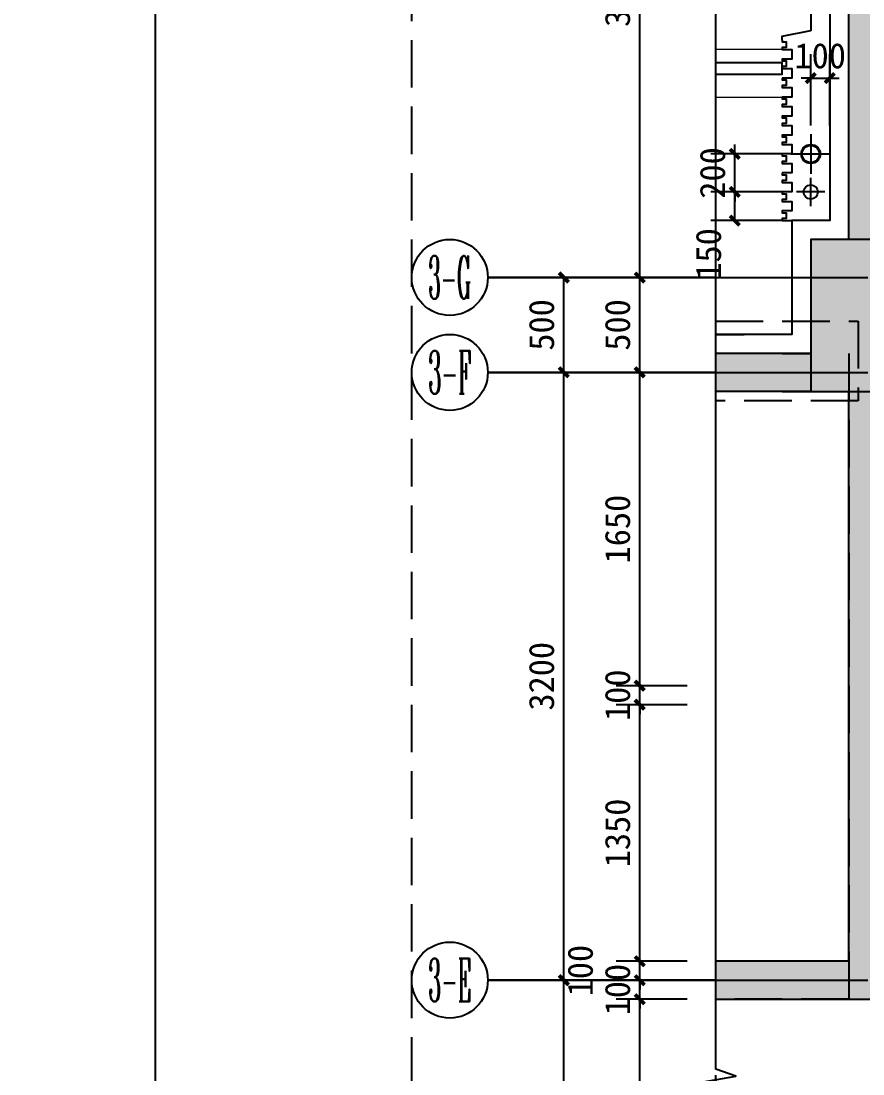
# Model space of a CAD drawing. Extents: x -10817 to 167545, y 26551 to 157048.
# Drawn here: x 25243 to 29675, y 51232 to 56776 of the extents above; entities that cross this region are included whole.
import ezdxf
from ezdxf.enums import TextEntityAlignment as Align
from ezdxf.xclip import XClip

# ---------------------------------------------------------------- set-up
doc = ezdxf.new("R2010")
doc.units = 0
doc.header["$LTSCALE"] = 1000
doc.header["$MEASUREMENT"] = 0
doc.header["$XCLIPFRAME"] = 0
doc.linetypes.add('DASH', pattern=[0.35, 0.25, -0.1])
doc.linetypes.add('DOTE', pattern=[2.42, 2, -0.2, 0.02, -0.2])
doc.layers.get('Defpoints').update_dxf_attribs({"color": 30, "linetype": 'DASH'})
for name, color, linetype in [('$0$A-DRAN-SYMB', 243, 'Continuous'), ('125-J-MC$0$A-DOOR', 51, 'Continuous'), ('125-J-MC$0$A-FLOR-HRAL', 71, 'Continuous'), ('125-J-MC$0$A-WALL-CONC', 9, 'Continuous'), ('125-J-MC$0$A-WALL-INSL', 241, 'Continuous'), ('125-北侧门头$0$125-北侧门头$0$A-00-HX-113-wall-01Y$0$HRAL', 31, 'Continuous'), ('125-墙体$0$125-墙体$0$A-COLU-CONC-HATC', 204, 'Continuous'), ('125-墙体$0$125-墙体$0$A-WALL-CONC', 9, 'Continuous'), ('125-核心筒-首层南入$0$A-COLU-CONC', 7, 'Continuous'), ('125-核心筒-首层南入$0$A-COLU-CONC-HATC', 204, 'Continuous'), ('125-核心筒-首层南入$0$A-WALL-CONC', 9, 'Continuous'), ('125-核心筒-首层南入$0$A-WALL-INSL', 241, 'Continuous'), ('3#楼首层线脚$0$A-FLOR-HRAL', 71, 'Continuous'), ('A-ANNO-AXIS-CIRC', 3, 'Continuous'), ('A-ANNO-AXIS-TEXT', 7, 'Continuous'), ('A-ANNO-DIMS', 3, 'Continuous'), ('A-ANNO-DOTE', 10, 'DOTE'), ('A-ANNO-SYMB', 3, 'Continuous'), ('A-DRAN-SYMB', 243, 'Continuous'), ('AXIS_TEXT', 7, 'Continuous'), ('PUB_HATCH', 8, 'Continuous')]:
    doc.layers.add(name, color=color, linetype=linetype)
doc.layers.add('3#楼首层线脚$0$A-00-15-1#-PM-2F$0$00-装饰-看', color=46, linetype='Continuous', lineweight=5)
doc.styles.add('_TCH_AXIS', font='COMPLEX', dxfattribs={"bigfont": 'GBCBIG'})
doc.styles.add('_TCH_DIM_T3', font='')
doc.styles.add('COMPLEX', font='COMPLEX')
doc.styles.get('_TCH_DIM_T3').set_extended_font_data('SimSun')
doc.dimstyles.new('_TCH_ARCH&&50', dxfattribs={"dimtxt": 132.911392, "dimasz": 50, "dimexe": 125, "dimexo": 150, "dimgap": 50, "dimtad": 1, "dimdec": 0, "dimzin": 0, "dimdsep": 46, "dimtxsty": '_TCH_DIM_T3', "dimblk": 'ARCHTICK', "dimcen": 0.09, "dimclrt": 7, "dimazin": 2, "dimtfac": 1, "dimtdec": 0, "dimtix": 1, "dimtmove": 2, "dimatfit": 3, "dimfxl": 50, "dimtolj": 1, "dimtzin": 0, "dimarcsym": 0})

# ---------------------------------------------------------------- blocks, each defined once
blk = doc.blocks.new('125-J-MC$0$$TCHSYS$WIN2D')
for p, q in [((-0.5, 0.5), (0.5, 0.5)), ((-0.5, 0.5), (-0.5, -0.5)), ((0.5, 0.5), (0.5, -0.5)), ((0.5, 0.1667), (-0.5, 0.1667)), ((0.5, -0.1667), (-0.5, -0.1667)), ((-0.5, -0.5), (0.5, -0.5))]:
    blk.add_line(p, q)
blk = doc.blocks.new('125-J-MC')
at = {"layer": '125-J-MC$0$A-FLOR-HRAL'}
blk.add_lwpolyline([(6300, -50), (7800, -50), (7800, -100), (6300, -100)], close=True, dxfattribs=at)
at = {"layer": '125-J-MC$0$A-WALL-CONC'}
for p, q in [((6300, 100), (6300, -100)), ((7800, 100), (7800, -100))]:
    blk.add_line(p, q, dxfattribs=at)
at = {"layer": '125-J-MC$0$A-WALL-INSL'}
for points in [[(5300, 100), (5300, 220), (6100, 220), (6100, 200), (6300, 200), (6300, 100)], [(7800, 100), (7800, 200), (8050, 200)]]:
    blk.add_lwpolyline(points, dxfattribs=at)
at = {"layer": '125-J-MC$0$A-DOOR', "xscale": -1500.000000000437, "yscale": 300, "zscale": 300, "rotation": 180}
blk.add_blockref('125-J-MC$0$$TCHSYS$WIN2D', (7050, 50), dxfattribs=at)
blk = doc.blocks.new('125-J-MC-首层')
at = {"layer": 'Defpoints'}
blk.add_lwpolyline([(8650, 270), (8650, -150), (6999.8, -150), (6999.8, -12200), (-250, -12200), (-250, 270)], close=True, dxfattribs=at)
ref = blk.add_blockref('125-J-MC', (0, 0))
XClip(ref).set_block_clipping_path([(8650, 270), (8650, -150), (6999.7500000003, -150), (6999.7500000004, -12200), (-250, -12200), (-250, 270)])
blk = doc.blocks.new('125-墙体')
at = {"layer": '125-墙体$0$125-墙体$0$A-COLU-CONC-HATC'}
for points in [[(8400, -100), (8400, 100), (7800, 100), (7800, -100)], [(8600, -3100), (6950, -3100), (6950, -3300), (8600, -3300)]]:
    blk.add_hatch(color=256, dxfattribs=at).paths.add_polyline_path(points)
at = {"layer": '125-墙体$0$125-墙体$0$A-WALL-CONC'}
for p, q in [((8400, 100), (7800, 100)), ((8400, -100), (7800, -100)), ((8600, -3100), (6950, -3100)), ((6950, -3300), (8600, -3300))]:
    blk.add_line(p, q, dxfattribs=at)
at = {"layer": 'Defpoints'}
blk.add_lwpolyline([(8600, 100), (8600, -3300), (7850, -3300), (7850, -4700), (9150, -4700), (9150, -7200), (10350, -7200), (10350, -11200)], dxfattribs=at)
blk = doc.blocks.new('125-北侧门头')
at = {"layer": '125-北侧门头$0$125-北侧门头$0$A-00-HX-113-wall-01Y$0$HRAL'}
for points in [[(-200, 300), (-300, 300), (-300, -1800)], [(-450, -1850), (-450, -1850), (-450, -1830), (-300, -1800), (-300, -1800)], [(-450, -1850), (-450, -1860), (-430, -1860), (-430, -1890), (-450, -1890), (-450, -1900), (-400, -1900), (-400, -1950), (-450, -1950), (-450, -1960), (-430, -1960), (-430, -1990), (-450, -1990), (-450, -2000), (-400, -2000), (-400, -2050), (-450, -2050)], [(-450, -2050), (-450, -2060), (-430, -2060), (-430, -2090), (-450, -2090), (-450, -2100), (-400, -2100), (-400, -2150), (-450, -2150), (-450, -2160), (-430, -2160), (-430, -2190), (-450, -2190), (-450, -2200), (-400, -2200), (-400, -2250), (-450, -2250), (-450, -2260), (-430, -2260), (-430, -2290), (-450, -2290), (-450, -2300), (-400, -2300), (-400, -2350), (-450, -2350), (-450, -2360), (-430, -2360), (-430, -2390), (-450, -2390), (-450, -2400), (-400, -2400), (-400, -2450), (-450, -2450), (-450, -2460), (-430, -2460), (-430, -2490), (-450, -2490), (-450, -2500), (-400, -2500), (-400, -2550), (-450, -2550)], [(-450, -2550), (-450, -2560), (-430, -2560), (-430, -2590), (-450, -2590), (-450, -2600), (-400, -2600), (-400, -2650), (-450, -2650), (-450, -2660), (-430, -2660), (-430, -2690), (-450, -2690), (-450, -2700), (-400, -2700), (-400, -2750), (-450, -2750), (-450, -2760), (-430, -2760), (-430, -2790), (-450, -2790), (-450, -2800)], [(-450, -2800), (-400, -2800), (-400, -3400)]]:
    blk.add_lwpolyline(points, dxfattribs=at)
blk = doc.blocks.new('_FZH')
blk.add_lwpolyline([(-0.5, -0.5), (0.5, -0.5), (0.5, 0.5), (-0.5, 0.5)], close=True)
at = {"layer": 'PUB_HATCH'}
blk.add_solid([(-0.5, -0.5), (0.5, -0.5), (-0.5, 0.5), (0.5, 0.5)], dxfattribs=at)
blk = doc.blocks.new('125-核心筒-首层南入')
at = {"layer": '125-核心筒-首层南入$0$A-COLU-CONC-HATC'}
for points in [[(-1850, 7800), (-1650, 7800), (-1650, 10600), (-1850, 10800)], [(-2050, 7000), (-2050, 7200), (-2200, 7200), (-2200, 7000)], [(-1650, 7000), (-1850, 7000), (-1850, 4000), (-1650, 3800)], [(-1850, 4000), (-1850, 3800), (-1650, 3800)]]:
    blk.add_hatch(color=256, dxfattribs=at).paths.add_polyline_path(points)
at = {"layer": '125-核心筒-首层南入$0$A-WALL-CONC'}
for p, q in [((-1850, 7800), (-1850, 10800)), ((-2200, 7200), (-2050, 7200)), ((-2200, 7000), (-2050, 7000)), ((-1850, 4000), (-1850, 7000)), ((-1850, 4000), (-1850, 4000)), ((-1850, 3800), (-1650, 3800))]:
    blk.add_line(p, q, dxfattribs=at)
at = {"layer": '125-核心筒-首层南入$0$A-WALL-INSL'}
blk.add_lwpolyline([(-1300, 10800), (-1300, 10900), (-1950, 10900), (-1950, 7900), (-2150, 7900), (-2150, 7300), (-2650, 7300)], dxfattribs=at)
blk.add_blockref('125-北侧门头', (-1750, 10700))
at = {"layer": '125-核心筒-首层南入$0$A-COLU-CONC', "xscale": 400, "yscale": 800, "zscale": 800}
blk.add_blockref('_FZH', (-1850, 7400), dxfattribs=at)
blk = doc.blocks.new('3#楼首层线脚')
at = {"layer": '3#楼首层线脚$0$A-00-15-1#-PM-2F$0$00-装饰-看', "linetype": 'ByBlock'}
for points in [[(-2200, 8800), (-10649.2, 8800), (-10649.2, 7400)], [(-4350, 7550), (-4350, 8550.1), (-2200, 8550)]]:
    blk.add_lwpolyline(points, dxfattribs=at)
at = {"layer": '3#楼首层线脚$0$A-FLOR-HRAL'}
blk.add_lwpolyline([(-4370, 7600), (-4370, 8670.1), (-2200, 8670), (-2200, 8730), (-4430, 8730.1), (-4430, 7600)], dxfattribs=at)
blk = doc.blocks.new('雨水管')
at = {"layer": 'A-DRAN-SYMB'}
for p, q in [((100, 105), (100, -105)), ((-5, 0), (205, 0))]:
    blk.add_line(p, q, dxfattribs=at)
for radius in [50, 45]:
    blk.add_circle((100, 0), radius, dxfattribs=at)
blk = doc.blocks.new('VGVBFGV')
blk.add_blockref('雨水管', (-2150, 8250))
blk = doc.blocks.new('bgfbgfb')
at = {"layer": '$0$A-DRAN-SYMB', "color": 5}
for p, q in [((0, -75), (0, 75)), ((75, 0), (-75, 0))]:
    blk.add_line(p, q, dxfattribs=at)
blk.add_circle((0, 0), 37.5, dxfattribs=at)
blk = doc.blocks.new('vgftvgf')
for name, p in [('VGVBFGV', (0, 0)), ('bgfbgfb', (-2050, 8050))]:
    blk.add_blockref(name, p)
blk = doc.blocks.new('_ArchTick')
at = {"color": 0, "linetype": 'ByBlock', "const_width": 0.4}
blk.add_lwpolyline([(-0.5, -0.5), (0.5, 0.5)], dxfattribs=at)
blk = doc.blocks.new('*D518')
at = {"layer": 'A-ANNO-DIMS', "color": 0, "lineweight": -2, "transparency": 16777216}
for p, q in [((29400, 56226.3), (29400, 56601.3)), ((29500, 56226.3), (29500, 56601.3)), ((29400, 56476.3), (29350, 56476.3)), ((29400, 56476.3), (29500, 56476.3)), ((29500, 56476.3), (29550, 56476.3))]:
    blk.add_line(p, q, dxfattribs=at)
at = {"layer": 'Defpoints', "color": 0, "transparency": 16777216}
for p in [(29500, 56476.3), (29400, 56076.3), (29500, 56076.3)]:
    blk.add_point(p, dxfattribs=at)
at = {"layer": 'A-ANNO-DIMS', "color": 0, "lineweight": -2, "transparency": 16777216, "xscale": 50, "yscale": 50, "zscale": 50}
blk.add_blockref('_ArchTick', (29400, 56476.3), dxfattribs=at)
at = {"layer": 'A-ANNO-DIMS', "color": 0, "lineweight": -2, "transparency": 16777216, "xscale": 50, "yscale": 50, "zscale": 50, "rotation": 180}
blk.add_blockref('_ArchTick', (29500, 56476.3), dxfattribs=at)
at = {"layer": 'A-ANNO-DIMS', "color": 7, "transparency": 16777216, "insert": (29450, 56592.8), "char_height": 132.91, "attachment_point": 5, "style": '_TCH_DIM_T3'}
blk.add_mtext('\\A1;100', dxfattribs=at)
blk = doc.blocks.new('*D519')
at = {"layer": 'A-ANNO-DIMS', "color": 0, "lineweight": -2, "transparency": 16777216}
for p, q in [((29250, 55876.3), (28875, 55876.4)), ((29000, 55726.4), (29000, 55876.4)), ((29250, 55726.3), (28875, 55726.4))]:
    blk.add_line(p, q, dxfattribs=at)
at = {"layer": 'Defpoints', "color": 0, "transparency": 16777216}
for p in [(29000, 55876.4), (29400, 55876.3), (29400, 55726.3)]:
    blk.add_point(p, dxfattribs=at)
at = {"layer": 'A-ANNO-DIMS', "color": 0, "lineweight": -2, "transparency": 16777216, "xscale": 50, "yscale": 50, "zscale": 50}
for p, rotation in [((29000, 55876.4), 89.99428313451074), ((29000, 55726.4), 269.9942831345107)]:
    blk.add_blockref('_ArchTick', p, dxfattribs=dict(at, rotation=rotation))
at = {"layer": 'A-ANNO-DIMS', "color": 7, "transparency": 16777216, "insert": (28862.4, 55550.1), "char_height": 132.91, "attachment_point": 5, "rotation": 89.9943, "style": '_TCH_DIM_T3'}
blk.add_mtext('\\A1;150', dxfattribs=at)
blk = doc.blocks.new('*D520')
at = {"layer": 'A-ANNO-DIMS', "color": 0, "lineweight": -2, "transparency": 16777216}
for p, q in [((29000, 56076.4), (29000, 56126.4)), ((29250, 56076.3), (28875, 56076.4)), ((29000, 55876.4), (29000, 56076.4)), ((29250, 55876.3), (28875, 55876.4)), ((29000, 55876.4), (29000, 55826.4))]:
    blk.add_line(p, q, dxfattribs=at)
at = {"layer": 'Defpoints', "color": 0, "transparency": 16777216}
for p in [(29000, 56076.4), (29400, 56076.3), (29400, 55876.3)]:
    blk.add_point(p, dxfattribs=at)
at = {"layer": 'A-ANNO-DIMS', "color": 0, "lineweight": -2, "transparency": 16777216, "xscale": 50, "yscale": 50, "zscale": 50}
for p, rotation in [((29000, 56076.4), 269.9942831345102), ((29000, 55876.4), 89.99428313451021)]:
    blk.add_blockref('_ArchTick', p, dxfattribs=dict(at, rotation=rotation))
at = {"layer": 'A-ANNO-DIMS', "color": 7, "transparency": 16777216, "insert": (28883.5, 55976.4), "char_height": 132.91, "attachment_point": 5, "rotation": 89.9943, "style": '_TCH_DIM_T3'}
blk.add_mtext('\\A1;200', dxfattribs=at)
blk = doc.blocks.new('*D1551')
at = {"layer": 'A-ANNO-DIMS', "color": 0, "lineweight": -2, "transparency": 16777216}
for p, q in [((28750, 51626.3), (28375, 51626.3)), ((28500, 50226.3), (28500, 51626.3)), ((28750, 50226.3), (28375, 50226.3))]:
    blk.add_line(p, q, dxfattribs=at)
at = {"layer": 'Defpoints', "color": 0, "transparency": 16777216}
for p in [(28500, 51626.3), (28900, 51626.3), (28900, 50226.3)]:
    blk.add_point(p, dxfattribs=at)
at = {"layer": 'A-ANNO-DIMS', "color": 0, "lineweight": -2, "transparency": 16777216, "xscale": 50, "yscale": 50, "zscale": 50}
for p, rotation in [((28500, 51626.3), 90), ((28500, 50226.3), 270)]:
    blk.add_blockref('_ArchTick', p, dxfattribs=dict(at, rotation=rotation))
at = {"layer": 'A-ANNO-DIMS', "color": 7, "transparency": 16777216, "insert": (28383.5, 50926.3), "char_height": 132.91, "attachment_point": 5, "rotation": 90, "style": '_TCH_DIM_T3'}
blk.add_mtext('\\A1;1400', dxfattribs=at)
blk = doc.blocks.new('*D1552')
at = {"layer": 'A-ANNO-DIMS', "color": 0, "lineweight": -2, "transparency": 16777216}
for p, q in [((28500, 51726.3), (28500, 51776.3)), ((28750, 51726.3), (28375, 51726.3)), ((28500, 51626.3), (28500, 51726.3)), ((28750, 51626.3), (28375, 51626.3)), ((28500, 51626.3), (28500, 51576.3))]:
    blk.add_line(p, q, dxfattribs=at)
at = {"layer": 'Defpoints', "color": 0, "transparency": 16777216}
for p in [(28500, 51726.3), (28900, 51726.3), (28900, 51626.3)]:
    blk.add_point(p, dxfattribs=at)
at = {"layer": 'A-ANNO-DIMS', "color": 0, "lineweight": -2, "transparency": 16777216, "xscale": 50, "yscale": 50, "zscale": 50}
for p, rotation in [((28500, 51726.3), 270), ((28500, 51626.3), 90)]:
    blk.add_blockref('_ArchTick', p, dxfattribs=dict(at, rotation=rotation))
at = {"layer": 'A-ANNO-DIMS', "color": 7, "transparency": 16777216, "insert": (28383.5, 51676.3), "char_height": 132.91, "attachment_point": 5, "rotation": 90, "style": '_TCH_DIM_T3'}
blk.add_mtext('\\A1;100', dxfattribs=at)
blk = doc.blocks.new('*D1553')
at = {"layer": 'A-ANNO-DIMS', "color": 0, "lineweight": -2, "transparency": 16777216}
for p, q in [((28500, 51826.3), (28500, 51876.3)), ((28750, 51826.3), (28375, 51826.3)), ((28500, 51726.3), (28500, 51826.3)), ((28750, 51726.3), (28375, 51726.3)), ((28500, 51726.3), (28500, 51676.3))]:
    blk.add_line(p, q, dxfattribs=at)
at = {"layer": 'Defpoints', "color": 0, "transparency": 16777216}
for p in [(28500, 51826.3), (28900, 51826.3), (28900, 51726.3)]:
    blk.add_point(p, dxfattribs=at)
at = {"layer": 'A-ANNO-DIMS', "color": 0, "lineweight": -2, "transparency": 16777216, "xscale": 50, "yscale": 50, "zscale": 50}
for p, rotation in [((28500, 51826.3), 270), ((28500, 51726.3), 90)]:
    blk.add_blockref('_ArchTick', p, dxfattribs=dict(at, rotation=rotation))
at = {"layer": 'A-ANNO-DIMS', "color": 7, "transparency": 16777216, "insert": (28187.5, 51776.3), "char_height": 132.91, "attachment_point": 5, "rotation": 90, "style": '_TCH_DIM_T3'}
blk.add_mtext('\\A1;100', dxfattribs=at)
blk = doc.blocks.new('*D1554')
at = {"layer": 'A-ANNO-DIMS', "color": 0, "lineweight": -2, "transparency": 16777216}
for p, q in [((28750, 53176.3), (28375, 53176.3)), ((28500, 51826.3), (28500, 53176.3)), ((28750, 51826.3), (28375, 51826.3))]:
    blk.add_line(p, q, dxfattribs=at)
at = {"layer": 'Defpoints', "color": 0, "transparency": 16777216}
for p in [(28500, 53176.3), (28900, 53176.3), (28900, 51826.3)]:
    blk.add_point(p, dxfattribs=at)
at = {"layer": 'A-ANNO-DIMS', "color": 0, "lineweight": -2, "transparency": 16777216, "xscale": 50, "yscale": 50, "zscale": 50}
for p, rotation in [((28500, 53176.3), 90), ((28500, 51826.3), 270)]:
    blk.add_blockref('_ArchTick', p, dxfattribs=dict(at, rotation=rotation))
at = {"layer": 'A-ANNO-DIMS', "color": 7, "transparency": 16777216, "insert": (28383.5, 52501.3), "char_height": 132.91, "attachment_point": 5, "rotation": 90, "style": '_TCH_DIM_T3'}
blk.add_mtext('\\A1;1350', dxfattribs=at)
blk = doc.blocks.new('*D1555')
at = {"layer": 'A-ANNO-DIMS', "color": 0, "lineweight": -2, "transparency": 16777216}
for p, q in [((28500, 53276.3), (28500, 53326.3)), ((28750, 53276.3), (28375, 53276.3)), ((28500, 53176.3), (28500, 53276.3)), ((28750, 53176.3), (28375, 53176.3)), ((28500, 53176.3), (28500, 53126.3))]:
    blk.add_line(p, q, dxfattribs=at)
at = {"layer": 'Defpoints', "color": 0, "transparency": 16777216}
for p in [(28500, 53276.3), (28900, 53276.3), (28900, 53176.3)]:
    blk.add_point(p, dxfattribs=at)
at = {"layer": 'A-ANNO-DIMS', "color": 0, "lineweight": -2, "transparency": 16777216, "xscale": 50, "yscale": 50, "zscale": 50}
for p, rotation in [((28500, 53276.3), 270), ((28500, 53176.3), 90)]:
    blk.add_blockref('_ArchTick', p, dxfattribs=dict(at, rotation=rotation))
at = {"layer": 'A-ANNO-DIMS', "color": 7, "transparency": 16777216, "insert": (28383.5, 53226.3), "char_height": 132.91, "attachment_point": 5, "rotation": 90, "style": '_TCH_DIM_T3'}
blk.add_mtext('\\A1;100', dxfattribs=at)
blk = doc.blocks.new('*D1556')
at = {"layer": 'A-ANNO-DIMS', "color": 0, "lineweight": -2, "transparency": 16777216}
for p, q in [((28750, 54926.3), (28375, 54926.3)), ((28500, 53276.3), (28500, 54926.3)), ((28750, 53276.3), (28375, 53276.3))]:
    blk.add_line(p, q, dxfattribs=at)
at = {"layer": 'Defpoints', "color": 0, "transparency": 16777216}
for p in [(28500, 54926.3), (28900, 54926.3), (28900, 53276.3)]:
    blk.add_point(p, dxfattribs=at)
at = {"layer": 'A-ANNO-DIMS', "color": 0, "lineweight": -2, "transparency": 16777216, "xscale": 50, "yscale": 50, "zscale": 50}
for p, rotation in [((28500, 54926.3), 90), ((28500, 53276.3), 270)]:
    blk.add_blockref('_ArchTick', p, dxfattribs=dict(at, rotation=rotation))
at = {"layer": 'A-ANNO-DIMS', "color": 7, "transparency": 16777216, "insert": (28383.5, 54101.3), "char_height": 132.91, "attachment_point": 5, "rotation": 90, "style": '_TCH_DIM_T3'}
blk.add_mtext('\\A1;1650', dxfattribs=at)
blk = doc.blocks.new('*D1557')
at = {"layer": 'A-ANNO-DIMS', "color": 0, "lineweight": -2, "transparency": 16777216}
for p, q in [((28750, 55426.3), (28375, 55426.3)), ((28500, 54926.3), (28500, 55426.3)), ((28750, 54926.3), (28375, 54926.3))]:
    blk.add_line(p, q, dxfattribs=at)
at = {"layer": 'Defpoints', "color": 0, "transparency": 16777216}
for p in [(28500, 55426.3), (28900, 55426.3), (28900, 54926.3)]:
    blk.add_point(p, dxfattribs=at)
at = {"layer": 'A-ANNO-DIMS', "color": 0, "lineweight": -2, "transparency": 16777216, "xscale": 50, "yscale": 50, "zscale": 50}
for p, rotation in [((28500, 55426.3), 90), ((28500, 54926.3), 270)]:
    blk.add_blockref('_ArchTick', p, dxfattribs=dict(at, rotation=rotation))
at = {"layer": 'A-ANNO-DIMS', "color": 7, "transparency": 16777216, "insert": (28383.5, 55176.3), "char_height": 132.91, "attachment_point": 5, "rotation": 90, "style": '_TCH_DIM_T3'}
blk.add_mtext('\\A1;500', dxfattribs=at)
blk = doc.blocks.new('*D1558')
at = {"layer": 'A-ANNO-DIMS', "color": 0, "lineweight": -2, "transparency": 16777216}
for p, q in [((28750, 58426.3), (28375, 58426.3)), ((28500, 55426.3), (28500, 58426.3)), ((28750, 55426.3), (28375, 55426.3))]:
    blk.add_line(p, q, dxfattribs=at)
at = {"layer": 'Defpoints', "color": 0, "transparency": 16777216}
for p in [(28500, 58426.3), (28900, 58426.3), (28900, 55426.3)]:
    blk.add_point(p, dxfattribs=at)
at = {"layer": 'A-ANNO-DIMS', "color": 0, "lineweight": -2, "transparency": 16777216, "xscale": 50, "yscale": 50, "zscale": 50}
for p, rotation in [((28500, 58426.3), 90), ((28500, 55426.3), 270)]:
    blk.add_blockref('_ArchTick', p, dxfattribs=dict(at, rotation=rotation))
at = {"layer": 'A-ANNO-DIMS', "color": 7, "transparency": 16777216, "insert": (28383.5, 56926.3), "char_height": 132.91, "attachment_point": 5, "rotation": 90, "style": '_TCH_DIM_T3'}
blk.add_mtext('\\A1;3000', dxfattribs=at)
blk = doc.blocks.new('*D1602')
at = {"layer": 'A-ANNO-DIMS', "color": 0, "lineweight": -2, "transparency": 16777216}
for p, q in [((28350, 51726.3), (27975, 51726.3)), ((28100, 50126.3), (28100, 51726.3)), ((28350, 50126.3), (27975, 50126.3))]:
    blk.add_line(p, q, dxfattribs=at)
at = {"layer": 'Defpoints', "color": 0, "transparency": 16777216}
for p in [(28100, 51726.3), (28500, 51726.3), (28500, 50126.3)]:
    blk.add_point(p, dxfattribs=at)
at = {"layer": 'A-ANNO-DIMS', "color": 0, "lineweight": -2, "transparency": 16777216, "xscale": 50, "yscale": 50, "zscale": 50}
for p, rotation in [((28100, 51726.3), 90), ((28100, 50126.3), 270)]:
    blk.add_blockref('_ArchTick', p, dxfattribs=dict(at, rotation=rotation))
at = {"layer": 'A-ANNO-DIMS', "color": 7, "transparency": 16777216, "insert": (27983.5, 50926.3), "char_height": 132.91, "attachment_point": 5, "rotation": 90, "style": '_TCH_DIM_T3'}
blk.add_mtext('\\A1;1600', dxfattribs=at)
blk = doc.blocks.new('*D1603')
at = {"layer": 'A-ANNO-DIMS', "color": 0, "lineweight": -2, "transparency": 16777216}
for p, q in [((28350, 54926.3), (27975, 54926.3)), ((28100, 51726.3), (28100, 54926.3)), ((28350, 51726.3), (27975, 51726.3))]:
    blk.add_line(p, q, dxfattribs=at)
at = {"layer": 'Defpoints', "color": 0, "transparency": 16777216}
for p in [(28100, 54926.3), (28500, 54926.3), (28500, 51726.3)]:
    blk.add_point(p, dxfattribs=at)
at = {"layer": 'A-ANNO-DIMS', "color": 0, "lineweight": -2, "transparency": 16777216, "xscale": 50, "yscale": 50, "zscale": 50}
for p, rotation in [((28100, 54926.3), 90), ((28100, 51726.3), 270)]:
    blk.add_blockref('_ArchTick', p, dxfattribs=dict(at, rotation=rotation))
at = {"layer": 'A-ANNO-DIMS', "color": 7, "transparency": 16777216, "insert": (27983.5, 53326.3), "char_height": 132.91, "attachment_point": 5, "rotation": 90, "style": '_TCH_DIM_T3'}
blk.add_mtext('\\A1;3200', dxfattribs=at)
blk = doc.blocks.new('*D1604')
at = {"layer": 'A-ANNO-DIMS', "color": 0, "lineweight": -2, "transparency": 16777216}
for p, q in [((28350, 55426.3), (27975, 55426.3)), ((28100, 54926.3), (28100, 55426.3)), ((28350, 54926.3), (27975, 54926.3))]:
    blk.add_line(p, q, dxfattribs=at)
at = {"layer": 'Defpoints', "color": 0, "transparency": 16777216}
for p in [(28100, 55426.3), (28500, 55426.3), (28500, 54926.3)]:
    blk.add_point(p, dxfattribs=at)
at = {"layer": 'A-ANNO-DIMS', "color": 0, "lineweight": -2, "transparency": 16777216, "xscale": 50, "yscale": 50, "zscale": 50}
for p, rotation in [((28100, 55426.3), 90), ((28100, 54926.3), 270)]:
    blk.add_blockref('_ArchTick', p, dxfattribs=dict(at, rotation=rotation))
at = {"layer": 'A-ANNO-DIMS', "color": 7, "transparency": 16777216, "insert": (27983.5, 55176.3), "char_height": 132.91, "attachment_point": 5, "rotation": 90, "style": '_TCH_DIM_T3'}
blk.add_mtext('\\A1;500', dxfattribs=at)
blk = doc.blocks.new('_AXISO')
blk.add_circle((0, 0), 0.5)
at = {"layer": 'AXIS_TEXT', "style": 'COMPLEX', "width": 1.041667}
blk.add_attdef('A', text='', height=0.56, dxfattribs=at).set_placement((-0.25, -0.28), (0.25, -0.28), align=Align.FIT)

msp = doc.modelspace()

# ---------------------------------------------------------------- linework, layer by layer
msp.add_lwpolyline([(25950, 37051.2), (25950, 65751.2)])
at = {"layer": 'A-ANNO-AXIS-CIRC'}
for p, q in [((28900, 55426.3), (27700, 55426.3)), ((28900, 54926.3), (27700, 54926.3)), ((28900, 51726.3), (27700, 51726.3))]:
    msp.add_line(p, q, dxfattribs=at)
at = {"layer": 'A-ANNO-DOTE'}
for points in [[(27700, 55426.3), (36550, 55426.3)], [(27700, 54926.3), (36550, 54926.3)], [(27700, 51726.3), (36550, 51726.3)]]:
    msp.add_lwpolyline(points, dxfattribs=at)
at = {"layer": 'A-ANNO-SYMB'}
msp.add_lwpolyline([(28900, 41176.2), (28900, 51145), (28795, 51183.2), (29005, 51220.2), (28900, 51257.5), (28900, 61226.3)], dxfattribs=at)
at = {"layer": 'Defpoints'}
for points in [[(27300, 62826.3), (36950, 62826.3), (36950, 39976.2), (27300, 39976.2)], [(28900, 61226.3), (35350, 61226.3), (35350, 41176.2), (28900, 41176.2)]]:
    msp.add_lwpolyline(points, close=True, dxfattribs=at)

# ---------------------------------------------------------------- block references
ref = msp.add_blockref('125-核心筒-首层南入', (31450, 47826.3))
XClip(ref).set_block_clipping_path([(-2550.0013559441, -6650.1452511974), (3900.0557166992, 13400.0000000014)])
ref = msp.add_blockref('3#楼首层线脚', (31450, 47826.3))
XClip(ref).set_block_clipping_path([(-2550.0013559441, -6650.1452511974), (3900.0557166992, 13400.0000000014)])
ref = msp.add_blockref('vgftvgf', (31450, 47826.3))
XClip(ref).set_block_clipping_path([(-2550.0013559441, -6650.1452511987), (3900.0557166992, 13400.0000000001)])
ref = msp.add_blockref('125-墙体', (21000, 54926.3))
XClip(ref).set_block_clipping_path([(7899.9986440559, -13750.1452511974), (14350.0557166992, 6300.0000000014)])
ref = msp.add_blockref('125-J-MC-首层', (21000, 54926.3))
XClip(ref).set_block_clipping_path([(7899.9986440559, -13750.1452511974), (14350.0557166992, 6300.0000000014)])
at = {"layer": 'A-ANNO-AXIS-CIRC'}
ref = msp.add_blockref('_AXISO', (27500, 55426.3), dxfattribs=dict(at, xscale=400, yscale=400, zscale=400))
ref.add_attrib('A', '3-G', dxfattribs={"layer": 'A-ANNO-AXIS-TEXT', "height": 226.27, "style": '_TCH_AXIS', "width": 0.308824}).set_placement((27386.8, 55313.2), (27613.1, 55313.2), align=Align.FIT)
ref = msp.add_blockref('_AXISO', (27500, 54926.3), dxfattribs=dict(at, xscale=400, yscale=400, zscale=400))
ref.add_attrib('A', '3-F', dxfattribs={"layer": 'A-ANNO-AXIS-TEXT', "height": 226.27, "style": '_TCH_AXIS', "width": 0.323077}).set_placement((27386.8, 54813.2), (27613.1, 54813.2), align=Align.FIT)
ref = msp.add_blockref('_AXISO', (27500, 51726.3), dxfattribs=dict(at, xscale=400, yscale=400, zscale=400))
ref.add_attrib('A', '3-E', dxfattribs={"layer": 'A-ANNO-AXIS-TEXT', "height": 226.27, "style": '_TCH_AXIS', "width": 0.318182}).set_placement((27386.8, 51613.2), (27613.1, 51613.2), align=Align.FIT)

# ---------------------------------------------------------------- dimensions: what is measured, and where the dimension line sits
at = {"layer": 'A-ANNO-DIMS'}
for p1, p2, picture, middle in [((28900, 55426.3), (28900, 58426.3), '*D1558', (28383.5, 56926.3)), ((29400, 56076.3), (29500, 56076.3), '*D518', (29450, 56592.8)), ((29400, 55876.3), (29400, 56076.3), '*D520', (28883.5, 55976.4)), ((28500, 54926.3), (28500, 55426.3), '*D1604', (27983.5, 55176.3)), ((28900, 54926.3), (28900, 55426.3), '*D1557', (28383.5, 55176.3)), ((28500, 51726.3), (28500, 54926.3), '*D1603', (27983.5, 53326.3)), ((28900, 53276.3), (28900, 54926.3), '*D1556', (28383.5, 54101.3)), ((28900, 53176.3), (28900, 53276.3), '*D1555', (28383.5, 53226.3)), ((28900, 51826.3), (28900, 53176.3), '*D1554', (28383.5, 52501.3)), ((28900, 51626.3), (28900, 51726.3), '*D1552', (28383.5, 51676.3)), ((28500, 50126.3), (28500, 51726.3), '*D1602', (27983.5, 50926.3)), ((28900, 50226.3), (28900, 51626.3), '*D1551', (28383.5, 50926.3))]:
    dim = msp.add_aligned_dim(p1=p1, p2=p2, distance=400, dimstyle='_TCH_ARCH&&50', dxfattribs=at)
    dim.commit()
    dim.dimension.update_dxf_attribs({"geometry": picture, "text_midpoint": middle})
for base, p1, p2, angle, picture, middle in [((29000, 55876.4), (29400, 55726.3), (29400, 55876.3), 89.9943, '*D519', (28862.4, 55550.1)), ((28500, 51826.3), (28900, 51726.3), (28900, 51826.3), 90, '*D1553', (28187.5, 51776.3))]:
    dim = msp.add_linear_dim(base=base, p1=p1, p2=p2, angle=angle, dimstyle='_TCH_ARCH&&50', dxfattribs=at)
    dim.commit()
    dim.dimension.update_dxf_attribs({"geometry": picture, "text_midpoint": middle, "dimtype": 129})

doc.saveas('drawing.dxf')
